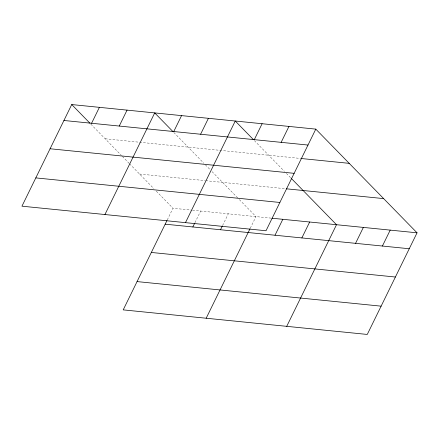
<?xml version="1.0" encoding="UTF-8"?>
<svg xmlns="http://www.w3.org/2000/svg" width="439" height="439" viewBox="0 0 439 439"><rect width="100%" height="100%" fill="white"/><g stroke="black" fill="none" stroke-linecap="round" stroke-linejoin="round"><path stroke-width="0.33" stroke-dasharray="2.19 1.65" d="M167.286 219.89L172.988 208.251L191.876 210.155M194.949 222.672L200.65 211.038M222.606 225.454L228.307 213.82M250.268 228.242L255.97 216.603L239.26 199.493M105.146 138.779L300.216 158.413M139.575 174.031L205.013 180.621M205.688 180.687L285.646 188.737M192.551 210.221L271.406 218.161M254.351 140.573L284.45 171.397M286.36 173.356L290.662 177.762M173.811 132.468L203.91 163.292M205.342 164.757L210.122 169.657M212.037 171.616L238.306 198.516M90.829 124.111L121.405 155.428M122.36 156.405L129.055 163.259M129.532 163.752L153.891 188.699M156.279 191.141L172.988 208.251"/><path stroke-width="0.66" d="M315.795 129.126L71.733 104.559L21.95 206.182L266.012 230.749L315.795 129.126L417.05 232.818L367.267 334.441L123.205 309.874L166.985 220.499M91.592 123.266L99.395 107.346M119.254 126.053L127.052 110.129M104.932 214.534L154.715 112.911L172.856 131.486M173.762 131.541L181.559 115.616M200.607 134.241L208.41 118.316M185.472 222.639L235.255 121.021L253.396 139.597M192.847 226.958L194.647 223.286M254.302 139.646L262.105 123.721M220.51 229.745L222.31 226.069M281.147 142.346L288.95 126.427M206.187 318.226L249.967 228.851M275.017 235.233L282.815 219.308M301.862 237.933L309.665 222.008M286.727 326.331L336.51 224.713L291.145 178.25M355.557 243.338L363.355 227.413M382.402 246.038L390.205 230.118M63.935 120.484L307.997 145.051M300.885 158.479L349.208 163.346M50.079 148.761L294.141 173.334M286.316 188.803L383.637 198.604M35.806 177.899L279.868 202.467M272.076 218.227L417.05 232.818M165.185 224.175L409.247 248.743M151.334 252.452L395.396 277.025M137.056 281.591L381.123 306.159M71.733 104.559L89.874 123.134"/></g></svg>
